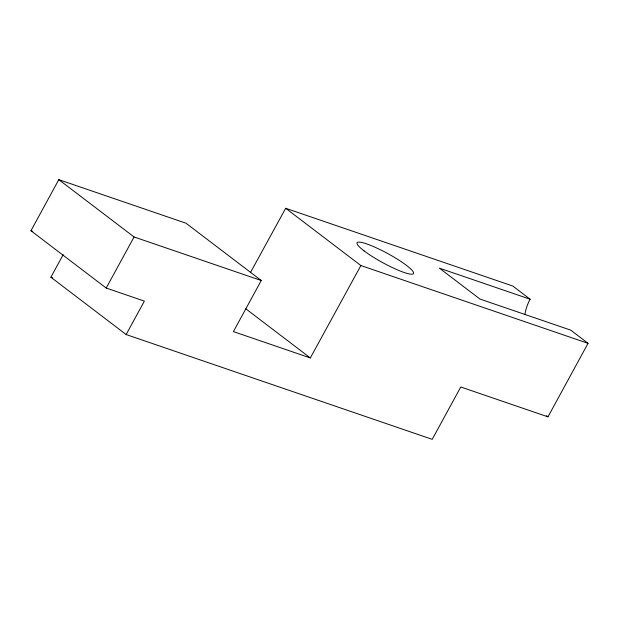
<?xml version="1.0" encoding="UTF-8"?>
<svg xmlns="http://www.w3.org/2000/svg" width="619" height="619" viewBox="0 0 619 619"><rect width="100%" height="100%" fill="white"/><g stroke="black" fill="none" stroke-linecap="round" stroke-linejoin="round"><path stroke-width="0.93" d="M126.144 334.539L144.366 301.12L106.213 288.052L30.95 230.74L58.805 179.657L185.994 223.204L261.257 280.515L233.402 331.606L310.328 357.944L360.885 265.551L588.05 343.336L547.97 416.85L460.76 386.991L432.217 439.343L126.144 334.539L50.882 277.227L63.184 254.672M106.213 288.052L134.068 236.969L261.257 280.515M250.393 272.677L285.684 208.286L512.787 286.024L530.119 299.217A34.718 24.892 -71.1 0 0 524.881 314.568M530.119 299.217L439.389 268.151L479.988 299.07L570.718 330.136L588.05 343.336M30.95 230.74L32.768 231.367M50.882 277.227L52.716 277.854M285.684 208.286L360.885 265.551M546.43 415.682L547.97 416.85M245.82 308.819L310.328 357.944M58.805 179.657L134.068 236.969M364.119 250.896A32.142 5.192 28.6 0 0 412.192 274.178A32.142 5.192 28.6 0 0 379.633 249.387A32.142 5.192 28.6 0 0 364.119 250.896"/></g></svg>
